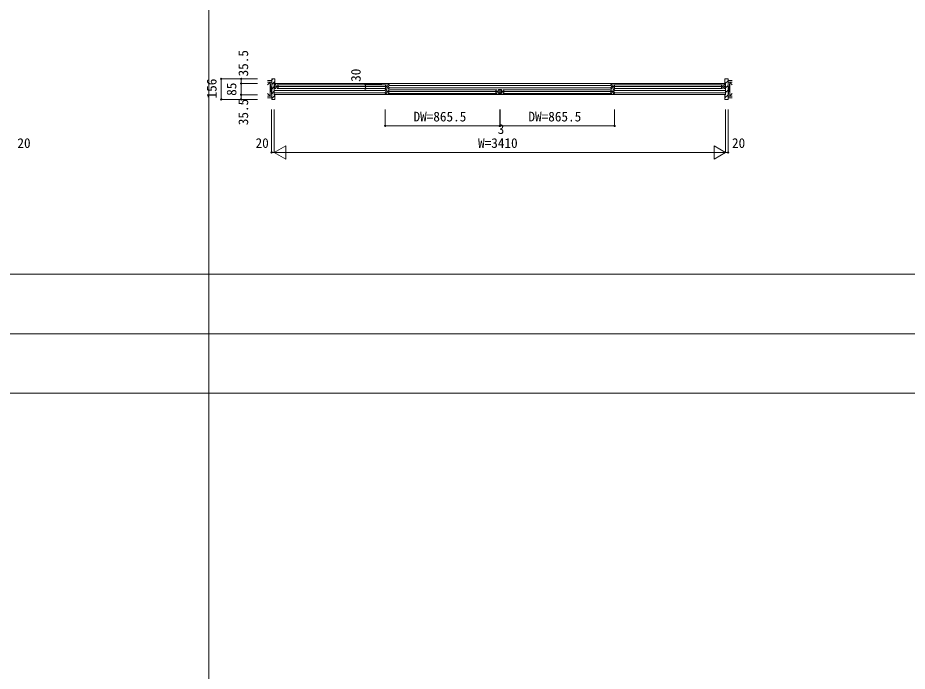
# Model space of a CAD drawing. Units: millimetres, scale not verified. Extents: x -21040 to 6475, y -14850 to 5150.
# Drawn here: x -6269 to 452, y -4850 to 86 of the extents above; entities that cross this region are included whole.
import ezdxf
from ezdxf.enums import TextEntityAlignment as Align

# ---------------------------------------------------------------- set-up
doc = ezdxf.new("R2010")
doc.units = ezdxf.units.MM
doc.header["$LTSCALE"] = 50
for name, color, linetype, lineweight in [('0-1_YKK_F1', 7, 'Continuous', 9), ('0-2_YKK_N1', 2, 'Continuous', 9), ('0-3_YKK_Z1', 7, 'Continuous', 9), ('0-5_YKK_B1', 4, 'Continuous', 9), ('0-7_YKK_B2', 5, 'Continuous', 9)]:
    doc.layers.add(name, color=color, linetype=linetype, lineweight=lineweight)
doc.styles.add('ＭＳ ゴシック', font='')
doc.styles.get('ＭＳ ゴシック').set_extended_font_data('MS Gothic')

msp = doc.modelspace()

# ---------------------------------------------------------------- linework, layer by layer
at = {"layer": '0-1_YKK_F1'}
for p, q in [((-4825, -14850), (-4825, 4650)), ((-21025, -1850), (5975, -1850)), ((-21025, -2300), (5975, -2300)), ((-21025, -2750), (5975, -2750))]:
    msp.add_line(p, q, dxfattribs=at)
at = {"layer": '0-2_YKK_N1'}
for p, q in [((-4456.81, -374.5), (-4731.81, -374.5)), ((-4581.81, -410), (-4581.81, -495)), ((-3517.25, -418.5), (-3642.25, -418.5)), ((-4456.81, -495), (-4581.81, -495)), ((-4581.81, -530.5), (-4581.81, -495)), ((-4351, -605.5), (-4351, -930.5)), ((-4331, -605.5), (-4331, -930.5)), ((-3493, -605.5), (-3493, -730.5)), ((-2627.5, -605.5), (-2627.5, -730.5)), ((-2624.5, -605.5), (-2624.5, -730.5)), ((-1759, -605.5), (-1759, -730.5)), ((-901, -605.5), (-901, -930.5)), ((-2627.5, -730.5), (-3493, -730.5)), ((-2627.5, -730.5), (-2624.5, -730.5)), ((-2624.5, -730.5), (-1759, -730.5)), ((-4331, -930.5), (-4351, -930.5)), ((-4331, -930.5), (-921, -930.5)), ((-4244.39, -880.5), (-4244.39, -980.5)), ((-1007.6, -880.5), (-1007.6, -980.5)), ((-921, -930.5), (-1007.6, -980.5)), ((-921, -930.5), (-901, -930.5))]:
    msp.add_line(p, q, dxfattribs=at)
for points in [[(-4456.81, -530.5), (-4731.81, -530.5), (-4731.81, -374.5)], [(-4456.81, -410), (-4581.81, -410), (-4581.81, -374.5)], [(-3517.25, -448.5), (-3642.25, -448.5), (-3642.25, -418.5)], [(-921, -605.5), (-921, -930.5), (-1007.6, -880.5)], [(-4244.39, -880.5), (-4331, -930.5), (-4244.39, -980.5)]]:
    msp.add_lwpolyline(points, dxfattribs=at)
for centre in [(-4731.81, -374.5), (-4581.81, -374.5), (-4581.81, -410), (-3642.25, -418.5), (-3642.25, -448.5), (-4731.81, -530.5), (-4581.81, -495), (-4581.81, -530.5), (-3493, -730.5), (-2627.5, -730.5), (-2624.5, -730.5), (-1759, -730.5), (-4351, -930.5), (-901, -930.5)]:
    msp.add_circle(centre, 5, dxfattribs=at)
at = {"layer": '0-3_YKK_Z1'}
for p, q in [((-4350.5, -387.5), (-4381.81, -387.5)), ((-4363, -400), (-4381.81, -418.81)), ((-4350.5, -400), (-4381.81, -400)), ((-4350.5, -400), (-4381.81, -400)), ((-901.5, -387.5), (-870.19, -387.5)), ((-901.5, -400), (-870.19, -400)), ((-901.5, -400), (-870.19, -400)), ((-889, -400), (-870.19, -418.81)), ((-4381.81, -486.19), (-4363, -505)), ((-4381.81, -505), (-4350.5, -505)), ((-4381.81, -505), (-4350.5, -505)), ((-4381.81, -517.5), (-4350.5, -517.5)), ((-870.19, -505), (-901.5, -505)), ((-870.19, -505), (-901.5, -505)), ((-870.19, -517.5), (-901.5, -517.5)), ((-870.19, -486.19), (-889, -505))]:
    msp.add_line(p, q, dxfattribs=at)
for points in [[(-4363, -505), (-4363, -400), (-4350.5, -505)], [(-889, -505), (-889, -400), (-901.5, -505)]]:
    msp.add_lwpolyline(points, dxfattribs=at)
at = {"layer": '0-5_YKK_B1'}
for p, q in [((-4330, -411), (-922, -411)), ((-3493.2, -463), (-4330, -463)), ((-4329, -428.5), (-4329, -418.5)), ((-4329, -418.5), (-4319, -418.5)), ((-4326.5, -426.8), (-4329, -426.8)), ((-4329, -448.5), (-4329, -438.5)), ((-4326.5, -440.2), (-4329, -440.2)), ((-4319, -448.5), (-4329, -448.5)), ((-4326.5, -429.7), (-4326.5, -426.8)), ((-4326.5, -428.9), (-4324.2, -428.9)), ((-4326.5, -437.3), (-4326.5, -440.2)), ((-4324.2, -438.1), (-4326.5, -438.1)), ((-4324.2, -428.9), (-4324.2, -438.1)), ((-4319, -421.5), (-4319, -418.5)), ((-4317, -429.5), (-4319, -421.5)), ((-4319, -445.5), (-4317, -437.5)), ((-4319, -448.5), (-4319, -445.5)), ((-4301, -429.5), (-4317, -429.5)), ((-4317, -437.5), (-4301, -437.5)), ((-4309, -420), (-3483.5, -420)), ((-4309, -447), (-3483.5, -447)), ((-4308, -437.5), (-4308, -429.5)), ((-4306.5, -433.5), (-3486, -433.5)), ((-4301, -422.7), (-4299.95, -422.1)), ((-4301, -431.2), (-4301, -422.7)), ((-4301, -444.3), (-4301, -435.8)), ((-4299.95, -444.9), (-4301, -444.3)), ((-3493, -466.5), (-3493, -456.5)), ((-3493, -456.5), (-3483, -456.5)), ((-3490.5, -464.8), (-3493, -464.8)), ((-3491.5, -422.7), (-3492.55, -422.1)), ((-3492.55, -444.9), (-3491.5, -444.3)), ((-3491.5, -431.2), (-3491.5, -422.7)), ((-3491.5, -429.5), (-3475.5, -429.5)), ((-3491.5, -444.3), (-3491.5, -435.8)), ((-3475.5, -437.5), (-3491.5, -437.5)), ((-3490.5, -467.7), (-3490.5, -464.8)), ((-3490.5, -466.9), (-3488.2, -466.9)), ((-3488.2, -466.9), (-3488.2, -476.1)), ((-3484.5, -437.5), (-3484.5, -429.5)), ((-3483, -459.5), (-3483, -456.5)), ((-3481, -467.5), (-3483, -459.5)), ((-3465, -467.5), (-3481, -467.5)), ((-3475.5, -429.5), (-3473.5, -421.5)), ((-3473.5, -445.5), (-3475.5, -437.5)), ((-3473.5, -421.5), (-3473.5, -418.5)), ((-3463.5, -418.5), (-3473.5, -418.5)), ((-3473.5, -448.5), (-3473.5, -445.5)), ((-3473.5, -448.5), (-3463.5, -448.5)), ((-2647.5, -458), (-3473, -458)), ((-3472, -475.5), (-3472, -467.5)), ((-3468.3, -428.9), (-3468.3, -438.1)), ((-3466, -428.9), (-3468.3, -428.9)), ((-3468.3, -438.1), (-3466, -438.1)), ((-3466, -426.8), (-3463.5, -426.8)), ((-3466, -429.7), (-3466, -426.8)), ((-3466, -437.3), (-3466, -440.2)), ((-3466, -440.2), (-3463.5, -440.2)), ((-3465, -460.7), (-3463.95, -460.1)), ((-3465, -469.2), (-3465, -460.7)), ((-3463.5, -428.5), (-3463.5, -418.5)), ((-3463.5, -448.5), (-3463.5, -438.5)), ((-3463.3, -425), (-1788.7, -425)), ((-1788.7, -442), (-3463.3, -442)), ((-2655.5, -460.7), (-2656.55, -460.1)), ((-2655.5, -469.2), (-2655.5, -460.7)), ((-2655.5, -467.5), (-2639.5, -467.5)), ((-2648.5, -475.5), (-2648.5, -467.5)), ((-2639.5, -467.5), (-2637.5, -459.5)), ((-2637.5, -459.5), (-2637.5, -456.5)), ((-2627.5, -456.5), (-2637.5, -456.5)), ((-2632.3, -466.9), (-2632.3, -476.1)), ((-2630, -466.9), (-2632.3, -466.9)), ((-2630, -464.8), (-2627.5, -464.8)), ((-2630, -467.7), (-2630, -464.8)), ((-2627.5, -466.5), (-2627.5, -456.5)), ((-2624.5, -466.5), (-2624.5, -456.5)), ((-2624.5, -456.5), (-2614.5, -456.5)), ((-2622, -464.8), (-2624.5, -464.8)), ((-2622, -467.7), (-2622, -464.8)), ((-2622, -466.9), (-2619.7, -466.9)), ((-2619.7, -466.9), (-2619.7, -476.1)), ((-2614.5, -459.5), (-2614.5, -456.5)), ((-2612.5, -467.5), (-2614.5, -459.5)), ((-2596.5, -467.5), (-2612.5, -467.5)), ((-2604.5, -458), (-1779, -458)), ((-2603.5, -475.5), (-2603.5, -467.5)), ((-2596.5, -460.7), (-2595.45, -460.1)), ((-2596.5, -469.2), (-2596.5, -460.7)), ((-1788.5, -428.5), (-1788.5, -418.5)), ((-1788.5, -418.5), (-1778.5, -418.5)), ((-1786, -426.8), (-1788.5, -426.8)), ((-1788.5, -448.5), (-1788.5, -438.5)), ((-1786, -440.2), (-1788.5, -440.2)), ((-1778.5, -448.5), (-1788.5, -448.5)), ((-1787, -460.7), (-1788.05, -460.1)), ((-1787, -469.2), (-1787, -460.7)), ((-1787, -467.5), (-1771, -467.5)), ((-1786, -429.7), (-1786, -426.8)), ((-1786, -428.9), (-1783.7, -428.9)), ((-1786, -437.3), (-1786, -440.2)), ((-1783.7, -438.1), (-1786, -438.1)), ((-1783.7, -428.9), (-1783.7, -438.1)), ((-1780, -475.5), (-1780, -467.5)), ((-1778.5, -421.5), (-1778.5, -418.5)), ((-1776.5, -429.5), (-1778.5, -421.5)), ((-1778.5, -445.5), (-1776.5, -437.5)), ((-1778.5, -448.5), (-1778.5, -445.5)), ((-1760.5, -429.5), (-1776.5, -429.5)), ((-1776.5, -437.5), (-1760.5, -437.5)), ((-1771, -467.5), (-1769, -459.5)), ((-1769, -459.5), (-1769, -456.5)), ((-1759, -456.5), (-1769, -456.5)), ((-943, -420), (-1768.5, -420)), ((-943, -447), (-1768.5, -447)), ((-1767.5, -437.5), (-1767.5, -429.5)), ((-945.5, -433.5), (-1766, -433.5)), ((-1763.8, -466.9), (-1763.8, -476.1)), ((-1761.5, -466.9), (-1763.8, -466.9)), ((-1761.5, -464.8), (-1759, -464.8)), ((-1761.5, -467.7), (-1761.5, -464.8)), ((-1760.5, -422.7), (-1759.45, -422.1)), ((-1760.5, -431.2), (-1760.5, -422.7)), ((-1760.5, -444.3), (-1760.5, -435.8)), ((-1759.45, -444.9), (-1760.5, -444.3)), ((-1759, -466.5), (-1759, -456.5)), ((-1758.8, -463), (-922, -463)), ((-951, -422.7), (-952.05, -422.1)), ((-952.05, -444.9), (-951, -444.3)), ((-951, -431.2), (-951, -422.7)), ((-951, -429.5), (-935, -429.5)), ((-951, -444.3), (-951, -435.8)), ((-935, -437.5), (-951, -437.5)), ((-944, -437.5), (-944, -429.5)), ((-935, -429.5), (-933, -421.5)), ((-933, -445.5), (-935, -437.5)), ((-933, -421.5), (-933, -418.5)), ((-923, -418.5), (-933, -418.5)), ((-933, -448.5), (-933, -445.5)), ((-933, -448.5), (-923, -448.5)), ((-927.8, -428.9), (-927.8, -438.1)), ((-925.5, -428.9), (-927.8, -428.9)), ((-927.8, -438.1), (-925.5, -438.1)), ((-925.5, -426.8), (-923, -426.8)), ((-925.5, -429.7), (-925.5, -426.8)), ((-925.5, -437.3), (-925.5, -440.2)), ((-925.5, -440.2), (-923, -440.2)), ((-923, -428.5), (-923, -418.5)), ((-923, -448.5), (-923, -438.5)), ((-4330, -480), (-3493.2, -480)), ((-4330, -494), (-922, -494)), ((-3493, -486.5), (-3493, -476.5)), ((-3490.5, -478.2), (-3493, -478.2)), ((-3483, -486.5), (-3493, -486.5)), ((-3490.5, -475.3), (-3490.5, -478.2)), ((-3488.2, -476.1), (-3490.5, -476.1)), ((-3483, -483.5), (-3481, -475.5)), ((-3483, -486.5), (-3483, -483.5)), ((-3481, -475.5), (-3465, -475.5)), ((-2647.5, -485), (-3473, -485)), ((-2650, -471.5), (-3470.5, -471.5)), ((-3465, -482.3), (-3465, -473.8)), ((-3463.95, -482.9), (-3465, -482.3)), ((-2656.55, -482.9), (-2655.5, -482.3)), ((-2655.5, -482.3), (-2655.5, -473.8)), ((-2639.5, -475.5), (-2655.5, -475.5)), ((-2637.5, -483.5), (-2639.5, -475.5)), ((-2637.5, -486.5), (-2637.5, -483.5)), ((-2637.5, -486.5), (-2627.5, -486.5)), ((-2632.3, -476.1), (-2630, -476.1)), ((-2630, -475.3), (-2630, -478.2)), ((-2630, -478.2), (-2627.5, -478.2)), ((-2627.5, -486.5), (-2627.5, -476.5)), ((-2624.5, -486.5), (-2624.5, -476.5)), ((-2622, -478.2), (-2624.5, -478.2)), ((-2614.5, -486.5), (-2624.5, -486.5)), ((-2622, -475.3), (-2622, -478.2)), ((-2619.7, -476.1), (-2622, -476.1)), ((-2614.5, -483.5), (-2612.5, -475.5)), ((-2614.5, -486.5), (-2614.5, -483.5)), ((-2612.5, -475.5), (-2596.5, -475.5)), ((-2604.5, -485), (-1779, -485)), ((-2602, -471.5), (-1781.5, -471.5)), ((-2596.5, -482.3), (-2596.5, -473.8)), ((-2595.45, -482.9), (-2596.5, -482.3)), ((-1788.05, -482.9), (-1787, -482.3)), ((-1787, -482.3), (-1787, -473.8)), ((-1771, -475.5), (-1787, -475.5)), ((-1769, -483.5), (-1771, -475.5)), ((-1769, -486.5), (-1769, -483.5)), ((-1769, -486.5), (-1759, -486.5)), ((-1763.8, -476.1), (-1761.5, -476.1)), ((-1761.5, -475.3), (-1761.5, -478.2)), ((-1761.5, -478.2), (-1759, -478.2)), ((-1759, -486.5), (-1759, -476.5)), ((-922, -480), (-1758.8, -480))]:
    msp.add_line(p, q, dxfattribs=at)
at = {"layer": '0-7_YKK_B2'}
for p, q in [((-4350.5, -374.5), (-4350.5, -530.5)), ((-4328.5, -374.5), (-4350.5, -374.5)), ((-4350.5, -382.53), (-4342.47, -374.5)), ((-4350.5, -417.88), (-4326.5, -393.88)), ((-4326.5, -409.5), (-4326.5, -376.5)), ((-925.5, -377.57), (-922.43, -374.5)), ((-925.5, -409.5), (-925.5, -376.5)), ((-923.5, -374.5), (-901.5, -374.5)), ((-922.57, -410), (-901.5, -388.93)), ((-901.5, -374.5), (-901.5, -530.5)), ((-4350.5, -453.24), (-4331, -433.73)), ((-4350.5, -488.59), (-4331, -469.09)), ((-4331, -494), (-4331, -411)), ((-4330, -410), (-4327, -410)), ((-4327, -410), (-4326.5, -409.5)), ((-925, -410), (-925.5, -409.5)), ((-922, -410), (-925, -410)), ((-921, -494), (-921, -411)), ((-921, -443.78), (-901.5, -424.28)), ((-921, -479.14), (-901.5, -459.64)), ((-4350.5, -523.95), (-4326.5, -499.95)), ((-4350.5, -530.5), (-4328.5, -530.5)), ((-4327, -495), (-4330, -495)), ((-4326.5, -495.5), (-4327, -495)), ((-4326.5, -528.5), (-4326.5, -495.5)), ((-925.5, -518.99), (-901.5, -494.99)), ((-925.5, -495.5), (-925, -495)), ((-925.5, -528.5), (-925.5, -495.5)), ((-925, -495), (-922, -495)), ((-901.5, -530.5), (-923.5, -530.5)), ((-901.65, -530.5), (-901.5, -530.35))]:
    msp.add_line(p, q, dxfattribs=at)
for centre, radius, start, end in [((-4328.5, -376.5), 2, 0, 90), ((-923.5, -376.5), 2, 90, 180), ((-4330, -411), 1, 90, 180), ((-922, -411), 1, 0, 90), ((-4330, -494), 1, 180, 270), ((-4328.5, -528.5), 2, 270, 0), ((-923.5, -528.5), 2, 180, 270), ((-922, -494), 1, 270, 0)]:
    msp.add_arc(centre, radius, start, end, dxfattribs=at)

# ---------------------------------------------------------------- texts
at = {"layer": '0-2_YKK_N1', "color": 4, "style": 'ＭＳ ゴシック'}
for s, p in [('35.5', (-4506.36, -356.76)), ('30', (-3655.76, -397.62)), ('156', (-4745.32, -522.91)), ('85', (-4595.32, -502.91)), ('35.5', (-4506.36, -725.19))]:
    msp.add_text(s, height=73.31, rotation=90, dxfattribs=at).set_placement(p, align=Align.BOTTOM_LEFT)
for s, p in [('DW=865.5', (-3278.62, -718.5)), ('DW=865.5', (-2410.12, -718.5)), ('3', (-2642.5, -812.95)), ('20', (-6272, -918.5)), ('20', (-4472.15, -918.5)), ('W=3410', (-2790.88, -918.5)), ('20', (-872, -918.5))]:
    msp.add_text(s, height=73.31, dxfattribs=at).set_placement(p, align=Align.BOTTOM_LEFT)

doc.saveas('drawing.dxf')
